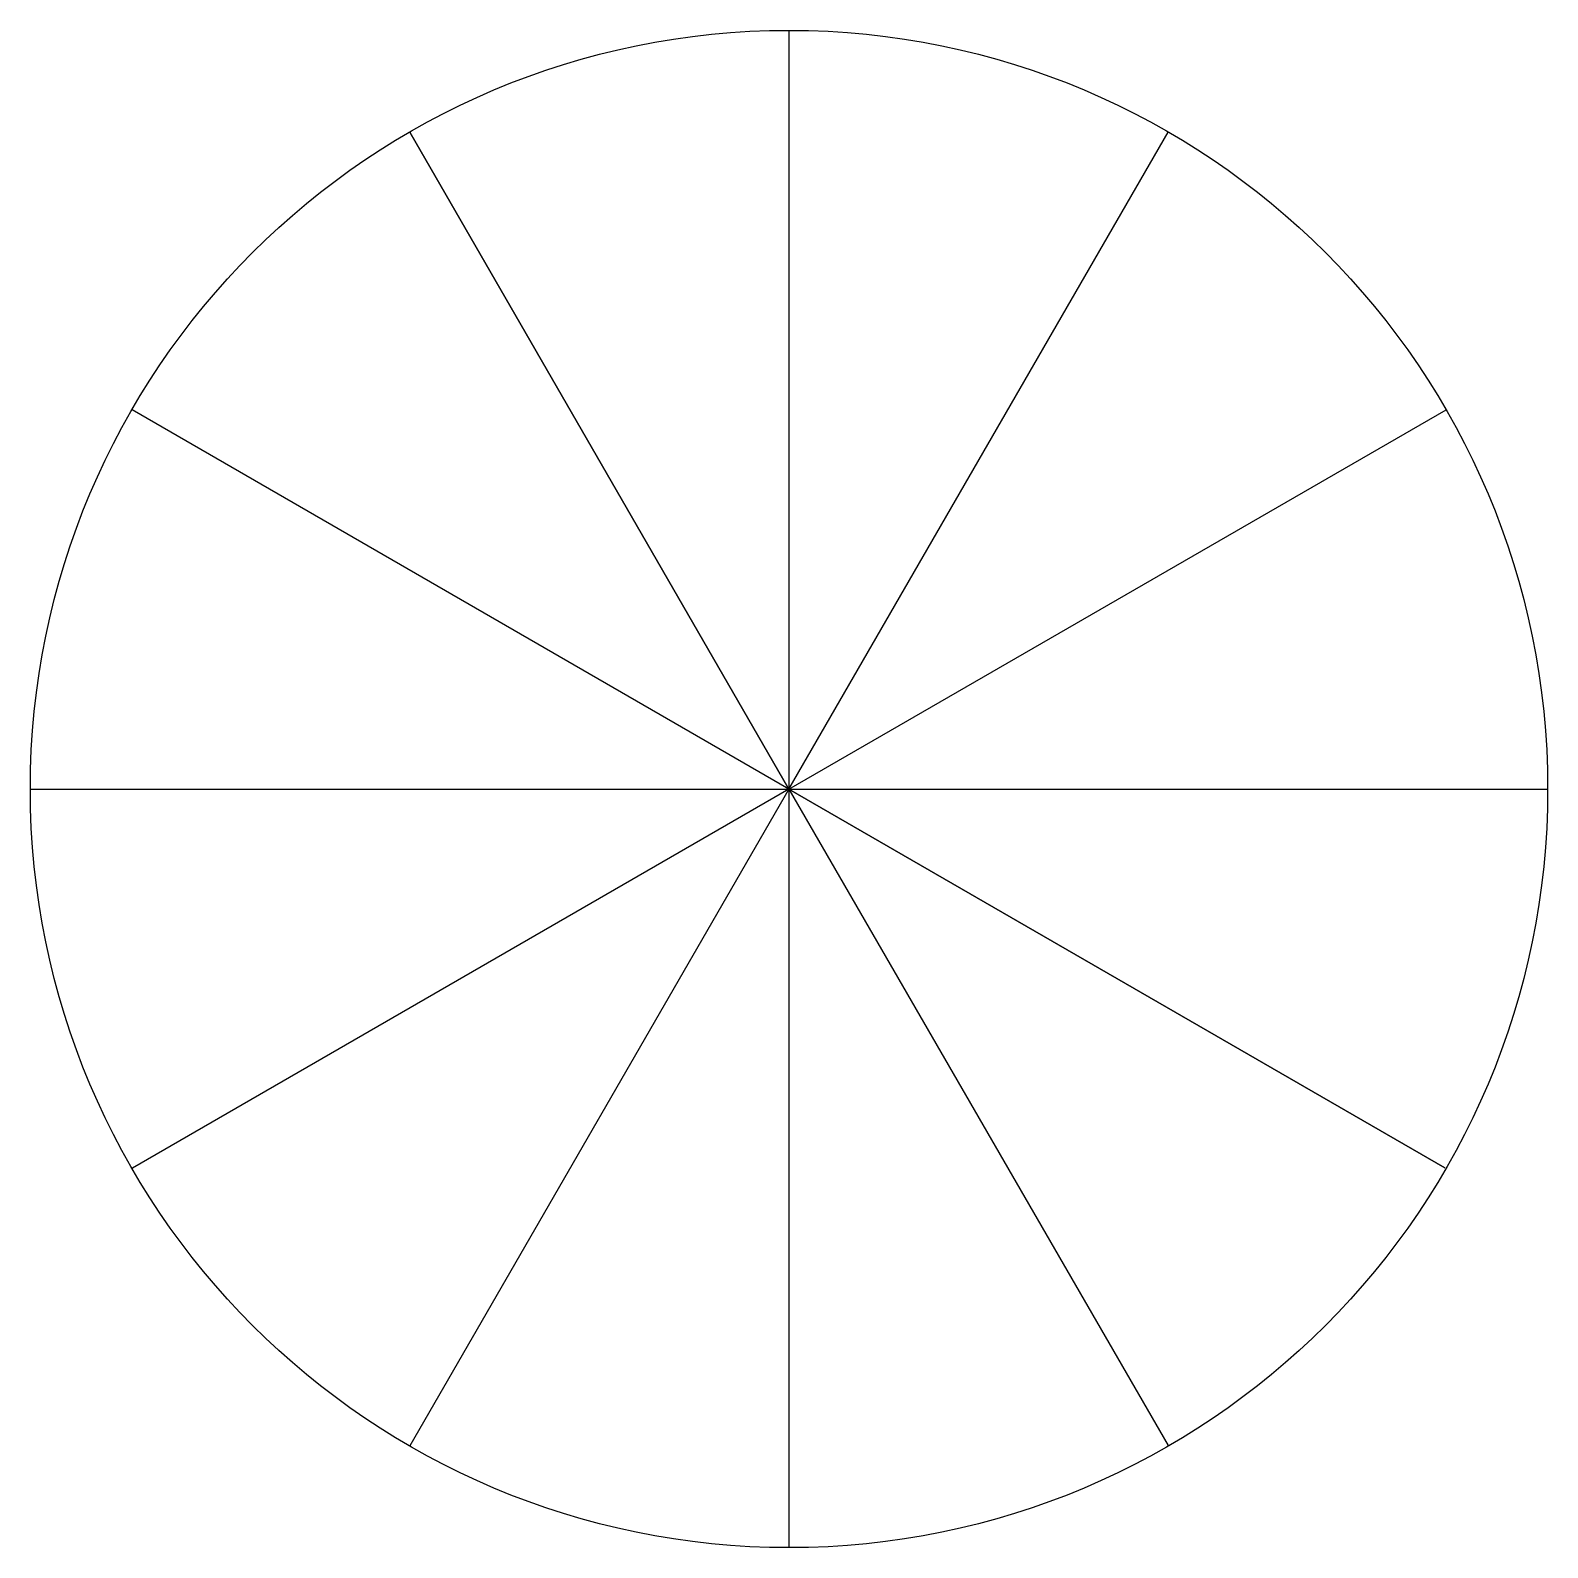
# Model space of a CAD drawing. Header units: millimetres. Extents: x 1 to 130, y 0 to 70.
# Drawn here: x 89.68 to 130.32, y 29.68 to 70.32 of the extents above; entities outside this region: 2.
import ezdxf

# ---------------------------------------------------------------- set-up
doc = ezdxf.new("R2010")
doc.units = ezdxf.units.MM
doc.layers.get('0').update_dxf_attribs({"lineweight": 25, "true_color": 0xffffff})

msp = doc.modelspace()

# ---------------------------------------------------------------- linework, layer by layer
for p, q in [((110, 70.32), (110, 29.68)), ((110, 50), (99.844, 67.591)), ((99.844, 67.591), (110, 50)), ((110, 50), (120.156, 67.59)), ((110, 50), (92.406, 60.158)), ((110, 50), (127.598, 60.16)), ((89.68, 50), (130.32, 50)), ((110, 50), (92.417, 39.848)), ((110, 50), (99.84, 32.403)), ((110, 50), (127.569, 39.856)), ((127.569, 39.856), (110, 50)), ((110, 50), (120.154, 32.412)), ((0.866, 0.5), (0.866, 0.5)), ((0.866, 0.5), (0.866, 0.5))]:
    msp.add_line(p, q)
msp.add_circle((110, 50), 20.32)

doc.saveas('drawing.dxf')
